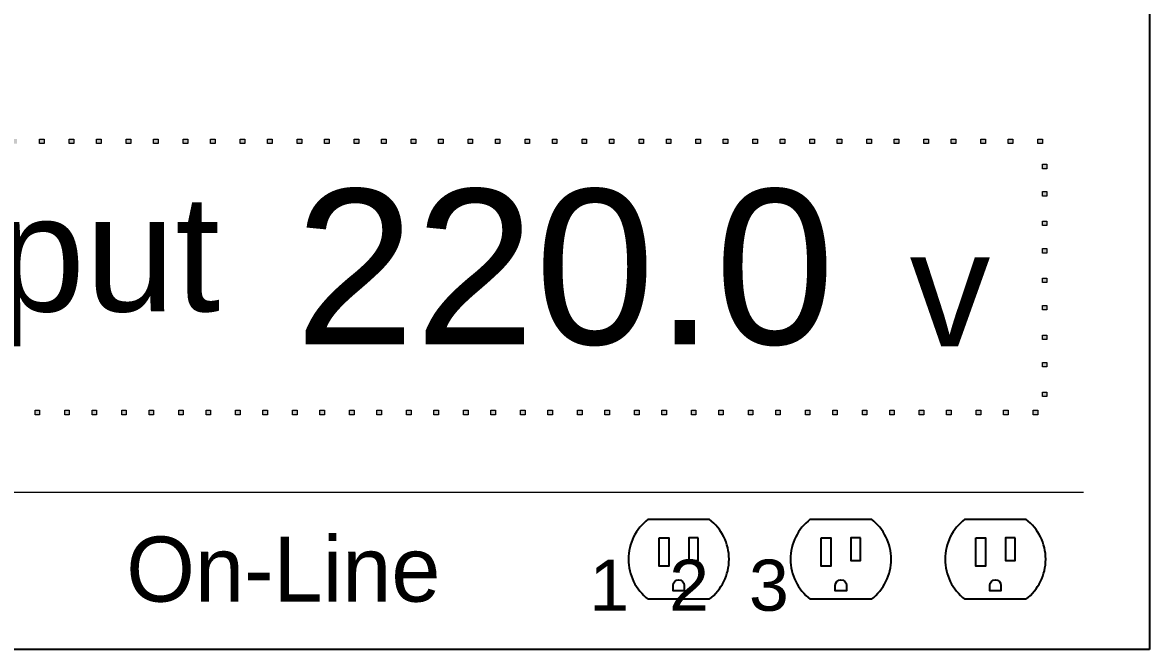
# Model space of a CAD drawing. Header units: millimetres. Extents: x 11355 to 11505, y 8083 to 8171.
# Drawn here: x 11373.899 to 11375.625, y 8088.8 to 8089.76 of the extents above; entities that cross this region are included whole.
import ezdxf

# ---------------------------------------------------------------- set-up
doc = ezdxf.new("R2010")
doc.units = ezdxf.units.MM
doc.layers.add('UPS', color=7, linetype='Continuous')
doc.styles.get("Standard").update_dxf_attribs({"font": 'arial.ttf'})

# ---------------------------------------------------------------- blocks, each defined once
blk = doc.blocks.new('UPS - Display Interface')
at = {"layer": 'UPS'}
h = blk.add_hatch(color=256, dxfattribs=at)
h.dxf.hatch_style = 2
h.paths.add_polyline_path([(-71.04, 117.6), (-70.56, 117.6), (-70.56, 117.12), (-71.04, 117.12)])
h.paths.add_polyline_path([(-71.04, 114.48), (-70.56, 114.48), (-70.56, 114), (-71.04, 114)])
h.paths.add_polyline_path([(-71.04, 111.6), (-70.56, 111.6), (-70.56, 111.12), (-71.04, 111.12)])
h.paths.add_polyline_path([(-71.04, 108.48), (-70.56, 108.48), (-70.56, 108), (-71.04, 108)])
h.paths.add_polyline_path([(-71.04, 105.6), (-70.56, 105.6), (-70.56, 105.12), (-71.04, 105.12)])
h.paths.add_polyline_path([(-71.04, 102.48), (-70.56, 102.48), (-70.56, 102), (-71.04, 102)])
h.paths.add_polyline_path([(-71.04, 99.6), (-70.56, 99.6), (-70.56, 99.12), (-71.04, 99.12)])
h.paths.add_polyline_path([(-71.04, 96.48), (-70.56, 96.48), (-70.56, 96), (-71.04, 96)])
h.paths.add_polyline_path([(-71.04, 93.6), (-70.56, 93.6), (-70.56, 93.12), (-71.04, 93.12)])
h.paths.add_polyline_path([(-71.04, 90.48), (-70.56, 90.48), (-70.56, 90), (-71.04, 90)])
h.paths.add_polyline_path([(-70.8, 89.76), (-71.04, 89.76), (-71.04, 90)])
h.paths.add_polyline_path([(-71.04, 90), (-70.8, 90.24), (-70.8, 89.76)])
h.paths.add_polyline_path([(-67.68, 89.76), (-68.16, 89.76), (-68.16, 90.24), (-67.68, 90.24)])
h.paths.add_polyline_path([(-64.8, 89.76), (-65.28, 89.76), (-65.28, 90.24), (-64.8, 90.24)])
h.paths.add_polyline_path([(-61.68, 89.76), (-62.16, 89.76), (-62.16, 90.24), (-61.68, 90.24)])
h.paths.add_polyline_path([(-58.8, 89.76), (-59.28, 89.76), (-59.28, 90.24), (-58.8, 90.24)])
h.paths.add_polyline_path([(-55.68, 89.76), (-56.16, 89.76), (-56.16, 90.24), (-55.68, 90.24)])
h.paths.add_polyline_path([(-52.8, 89.76), (-53.28, 89.76), (-53.28, 90.24), (-52.8, 90.24)])
h.paths.add_polyline_path([(-49.68, 89.76), (-50.16, 89.76), (-50.16, 90.24), (-49.68, 90.24)])
h.paths.add_polyline_path([(-46.8, 89.76), (-47.28, 89.76), (-47.28, 90.24), (-46.8, 90.24)])
h.paths.add_polyline_path([(-43.68, 89.76), (-44.16, 89.76), (-44.16, 90.24), (-43.68, 90.24)])
h.paths.add_polyline_path([(-40.8, 89.76), (-41.28, 89.76), (-41.28, 90.24), (-40.8, 90.24)])
h.paths.add_polyline_path([(-37.68, 89.76), (-38.16, 89.76), (-38.16, 90.24), (-37.68, 90.24)])
h.paths.add_polyline_path([(-34.8, 89.76), (-35.28, 89.76), (-35.28, 90.24), (-34.8, 90.24)])
h.paths.add_polyline_path([(-31.68, 89.76), (-32.16, 89.76), (-32.16, 90.24), (-31.68, 90.24)])
h.paths.add_polyline_path([(-28.8, 89.76), (-29.28, 89.76), (-29.28, 90.24), (-28.8, 90.24)])
h.paths.add_polyline_path([(-25.68, 89.76), (-26.16, 89.76), (-26.16, 90.24), (-25.68, 90.24)])
h.paths.add_polyline_path([(-22.8, 89.76), (-23.28, 89.76), (-23.28, 90.24), (-22.8, 90.24)])
h.paths.add_polyline_path([(-19.68, 89.76), (-20.16, 89.76), (-20.16, 90.24), (-19.68, 90.24)])
h.paths.add_polyline_path([(-16.8, 89.76), (-17.28, 89.76), (-17.28, 90.24), (-16.8, 90.24)])
h.paths.add_polyline_path([(-13.68, 89.76), (-14.16, 89.76), (-14.16, 90.24), (-13.68, 90.24)])
h.paths.add_polyline_path([(-10.8, 89.76), (-11.28, 89.76), (-11.28, 90.24), (-10.8, 90.24)])
h.paths.add_polyline_path([(-7.68, 89.76), (-8.16, 89.76), (-8.16, 90.24), (-7.68, 90.24)])
h.paths.add_polyline_path([(-4.8, 89.76), (-5.28, 89.76), (-5.28, 90.24), (-4.8, 90.24)])
h.paths.add_polyline_path([(-1.68, 89.76), (-2.16, 89.76), (-2.16, 90.24), (-1.68, 90.24)])
h.paths.add_polyline_path([(1.2, 89.76), (0.72, 89.76), (0.72, 90.24), (1.2, 90.24)])
h.paths.add_polyline_path([(4.32, 89.76), (3.84, 89.76), (3.84, 90.24), (4.32, 90.24)])
h.paths.add_polyline_path([(7.2, 89.76), (6.72, 89.76), (6.72, 90.24), (7.2, 90.24)])
h.paths.add_polyline_path([(10.32, 89.76), (9.84, 89.76), (9.84, 90.24), (10.32, 90.24)])
h.paths.add_polyline_path([(13.2, 89.76), (12.72, 89.76), (12.72, 90.24), (13.2, 90.24)])
h.paths.add_polyline_path([(16.32, 89.76), (15.84, 89.76), (15.84, 90.24), (16.32, 90.24)])
h.paths.add_polyline_path([(19.2, 89.76), (18.72, 89.76), (18.72, 90.24), (19.2, 90.24)])
h.paths.add_polyline_path([(22.32, 89.76), (21.84, 89.76), (21.84, 90.24), (22.32, 90.24)])
h.paths.add_polyline_path([(25.2, 89.76), (24.72, 89.76), (24.72, 90.24), (25.2, 90.24)])
h.paths.add_polyline_path([(28.32, 89.76), (27.84, 89.76), (27.84, 90.24), (28.32, 90.24)])
h.paths.add_polyline_path([(31.2, 89.76), (30.72, 89.76), (30.72, 90.24), (31.2, 90.24)])
h.paths.add_polyline_path([(34.32, 89.76), (33.84, 89.76), (33.84, 90.24), (34.32, 90.24)])
h.paths.add_polyline_path([(37.2, 89.76), (36.72, 89.76), (36.72, 90.24), (37.2, 90.24)])
h.paths.add_polyline_path([(40.32, 89.76), (39.84, 89.76), (39.84, 90.24), (40.32, 90.24)])
h.paths.add_polyline_path([(43.2, 89.76), (42.72, 89.76), (42.72, 90.24), (43.2, 90.24)])
h.paths.add_polyline_path([(46.32, 89.76), (45.84, 89.76), (45.84, 90.24), (46.32, 90.24)])
h.paths.add_polyline_path([(49.2, 89.76), (48.72, 89.76), (48.72, 90.24), (49.2, 90.24)])
h.paths.add_polyline_path([(52.32, 89.76), (51.84, 89.76), (51.84, 90.24), (52.32, 90.24)])
h.paths.add_polyline_path([(55.2, 89.76), (54.72, 89.76), (54.72, 90.24), (55.2, 90.24)])
h.paths.add_polyline_path([(58.32, 89.76), (57.84, 89.76), (57.84, 90.24), (58.32, 90.24)])
h.paths.add_polyline_path([(61.2, 89.76), (60.72, 89.76), (60.72, 90.24), (61.2, 90.24)])
h.paths.add_polyline_path([(64.32, 89.76), (63.84, 89.76), (63.84, 90.24), (64.32, 90.24)])
h.paths.add_polyline_path([(67.2, 89.76), (66.72, 89.76), (66.72, 90.24), (67.2, 90.24)])
h.paths.add_polyline_path([(70.32, 89.76), (69.84, 89.76), (69.84, 90.24), (70.32, 90.24)])
h.paths.add_polyline_path([(71.28, 91.68), (70.8, 91.68), (70.8, 92.16), (71.28, 92.16)])
h.paths.add_polyline_path([(71.28, 94.8), (70.8, 94.8), (70.8, 95.28), (71.28, 95.28)])
h.paths.add_polyline_path([(71.28, 97.68), (70.8, 97.68), (70.8, 98.16), (71.28, 98.16)])
h.paths.add_polyline_path([(71.28, 100.8), (70.8, 100.8), (70.8, 101.28), (71.28, 101.28)])
h.paths.add_polyline_path([(71.28, 103.68), (70.8, 103.68), (70.8, 104.16), (71.28, 104.16)])
h.paths.add_polyline_path([(71.28, 106.8), (70.8, 106.8), (70.8, 107.28), (71.28, 107.28)])
h.paths.add_polyline_path([(71.28, 109.68), (70.8, 109.68), (70.8, 110.16), (71.28, 110.16)])
h.paths.add_polyline_path([(71.28, 112.8), (70.8, 112.8), (70.8, 113.28), (71.28, 113.28)])
h.paths.add_polyline_path([(71.28, 115.68), (70.8, 115.68), (70.8, 116.16), (71.28, 116.16)])
h.paths.add_polyline_path([(70.32, 118.8), (70.8, 118.8), (70.8, 118.32), (70.32, 118.32)])
h.paths.add_polyline_path([(67.2, 118.8), (67.68, 118.8), (67.68, 118.32), (67.2, 118.32)])
h.paths.add_polyline_path([(64.32, 118.8), (64.8, 118.8), (64.8, 118.32), (64.32, 118.32)])
h.paths.add_polyline_path([(61.2, 118.8), (61.68, 118.8), (61.68, 118.32), (61.2, 118.32)])
h.paths.add_polyline_path([(58.32, 118.8), (58.8, 118.8), (58.8, 118.32), (58.32, 118.32)])
h.paths.add_polyline_path([(55.2, 118.8), (55.68, 118.8), (55.68, 118.32), (55.2, 118.32)])
h.paths.add_polyline_path([(52.32, 118.8), (52.8, 118.8), (52.8, 118.32), (52.32, 118.32)])
h.paths.add_polyline_path([(49.2, 118.8), (49.68, 118.8), (49.68, 118.32), (49.2, 118.32)])
h.paths.add_polyline_path([(46.32, 118.8), (46.8, 118.8), (46.8, 118.32), (46.32, 118.32)])
h.paths.add_polyline_path([(43.2, 118.8), (43.68, 118.8), (43.68, 118.32), (43.2, 118.32)])
h.paths.add_polyline_path([(40.32, 118.8), (40.8, 118.8), (40.8, 118.32), (40.32, 118.32)])
h.paths.add_polyline_path([(37.2, 118.8), (37.68, 118.8), (37.68, 118.32), (37.2, 118.32)])
h.paths.add_polyline_path([(34.32, 118.8), (34.8, 118.8), (34.8, 118.32), (34.32, 118.32)])
h.paths.add_polyline_path([(31.2, 118.8), (31.68, 118.8), (31.68, 118.32), (31.2, 118.32)])
h.paths.add_polyline_path([(28.32, 118.8), (28.8, 118.8), (28.8, 118.32), (28.32, 118.32)])
h.paths.add_polyline_path([(25.2, 118.8), (25.68, 118.8), (25.68, 118.32), (25.2, 118.32)])
h.paths.add_polyline_path([(22.32, 118.8), (22.8, 118.8), (22.8, 118.32), (22.32, 118.32)])
h.paths.add_polyline_path([(19.2, 118.8), (19.68, 118.8), (19.68, 118.32), (19.2, 118.32)])
h.paths.add_polyline_path([(16.32, 118.8), (16.8, 118.8), (16.8, 118.32), (16.32, 118.32)])
h.paths.add_polyline_path([(13.2, 118.8), (13.68, 118.8), (13.68, 118.32), (13.2, 118.32)])
h.paths.add_polyline_path([(10.32, 118.8), (10.8, 118.8), (10.8, 118.32), (10.32, 118.32)])
h.paths.add_polyline_path([(7.2, 118.8), (7.68, 118.8), (7.68, 118.32), (7.2, 118.32)])
h.paths.add_polyline_path([(4.32, 118.8), (4.8, 118.8), (4.8, 118.32), (4.32, 118.32)])
h.paths.add_polyline_path([(1.2, 118.8), (1.68, 118.8), (1.68, 118.32), (1.2, 118.32)])
h.paths.add_polyline_path([(-1.68, 118.8), (-1.2, 118.8), (-1.2, 118.32), (-1.68, 118.32)])
h.paths.add_polyline_path([(-4.8, 118.8), (-4.32, 118.8), (-4.32, 118.32), (-4.8, 118.32)])
h.paths.add_polyline_path([(-7.68, 118.8), (-7.2, 118.8), (-7.2, 118.32), (-7.68, 118.32)])
h.paths.add_polyline_path([(-10.8, 118.8), (-10.32, 118.8), (-10.32, 118.32), (-10.8, 118.32)])
h.paths.add_polyline_path([(-13.68, 118.8), (-13.2, 118.8), (-13.2, 118.32), (-13.68, 118.32)])
h.paths.add_polyline_path([(-16.8, 118.8), (-16.32, 118.8), (-16.32, 118.32), (-16.8, 118.32)])
h.paths.add_polyline_path([(-19.68, 118.8), (-19.2, 118.8), (-19.2, 118.32), (-19.68, 118.32)])
h.paths.add_polyline_path([(-22.8, 118.8), (-22.32, 118.8), (-22.32, 118.32), (-22.8, 118.32)])
h.paths.add_polyline_path([(-25.68, 118.8), (-25.2, 118.8), (-25.2, 118.32), (-25.68, 118.32)])
h.paths.add_polyline_path([(-28.8, 118.8), (-28.32, 118.8), (-28.32, 118.32), (-28.8, 118.32)])
h.paths.add_polyline_path([(-31.68, 118.8), (-31.2, 118.8), (-31.2, 118.32), (-31.68, 118.32)])
h.paths.add_polyline_path([(-34.8, 118.8), (-34.32, 118.8), (-34.32, 118.32), (-34.8, 118.32)])
h.paths.add_polyline_path([(-37.68, 118.8), (-37.2, 118.8), (-37.2, 118.32), (-37.68, 118.32)])
h.paths.add_polyline_path([(-40.8, 118.8), (-40.32, 118.8), (-40.32, 118.32), (-40.8, 118.32)])
h.paths.add_polyline_path([(-43.68, 118.8), (-43.2, 118.8), (-43.2, 118.32), (-43.68, 118.32)])
h.paths.add_polyline_path([(-46.8, 118.8), (-46.32, 118.8), (-46.32, 118.32), (-46.8, 118.32)])
h.paths.add_polyline_path([(-49.68, 118.8), (-49.2, 118.8), (-49.2, 118.32), (-49.68, 118.32)])
h.paths.add_polyline_path([(-52.8, 118.8), (-52.32, 118.8), (-52.32, 118.32), (-52.8, 118.32)])
h.paths.add_polyline_path([(-55.68, 118.8), (-55.2, 118.8), (-55.2, 118.32), (-55.68, 118.32)])
h.paths.add_polyline_path([(-58.8, 118.8), (-58.32, 118.8), (-58.32, 118.32), (-58.8, 118.32)])
h.paths.add_polyline_path([(-61.68, 118.8), (-61.2, 118.8), (-61.2, 118.32), (-61.68, 118.32)])
h.paths.add_polyline_path([(-64.8, 118.8), (-64.32, 118.8), (-64.32, 118.32), (-64.8, 118.32)])
h.paths.add_polyline_path([(-67.68, 118.8), (-67.2, 118.8), (-67.2, 118.32), (-67.68, 118.32)])
h.paths.add_polyline_path([(-70.8, 118.8), (-70.32, 118.8), (-70.32, 118.32), (-70.8, 118.32)])
at = {"layer": 'UPS', "lineweight": 25}
blk.add_lwpolyline([(82.08, 65.04), (-80.88, 65.04), (-80.88, 161.52), (82.08, 161.52), (82.08, 65.04)], dxfattribs=at)
at = {"layer": 'UPS', "lineweight": 0}
for points in [[(-34.8, 118.8), (-34.32, 118.8), (-34.32, 118.32), (-34.8, 118.32), (-34.8, 118.8)], [(-31.68, 118.8), (-31.2, 118.8), (-31.2, 118.32), (-31.68, 118.32), (-31.68, 118.8)], [(-28.8, 118.8), (-28.32, 118.8), (-28.32, 118.32), (-28.8, 118.32), (-28.8, 118.8)], [(-25.68, 118.8), (-25.2, 118.8), (-25.2, 118.32), (-25.68, 118.32), (-25.68, 118.8)], [(-22.8, 118.8), (-22.32, 118.8), (-22.32, 118.32), (-22.8, 118.32), (-22.8, 118.8)], [(-19.68, 118.8), (-19.2, 118.8), (-19.2, 118.32), (-19.68, 118.32), (-19.68, 118.8)], [(-16.8, 118.8), (-16.32, 118.8), (-16.32, 118.32), (-16.8, 118.32), (-16.8, 118.8)], [(-13.68, 118.8), (-13.2, 118.8), (-13.2, 118.32), (-13.68, 118.32), (-13.68, 118.8)], [(-10.8, 118.8), (-10.32, 118.8), (-10.32, 118.32), (-10.8, 118.32), (-10.8, 118.8)], [(-7.68, 118.8), (-7.2, 118.8), (-7.2, 118.32), (-7.68, 118.32), (-7.68, 118.8)], [(-4.8, 118.8), (-4.32, 118.8), (-4.32, 118.32), (-4.8, 118.32), (-4.8, 118.8)], [(-1.68, 118.8), (-1.2, 118.8), (-1.2, 118.32), (-1.68, 118.32), (-1.68, 118.8)], [(1.2, 118.8), (1.68, 118.8), (1.68, 118.32), (1.2, 118.32), (1.2, 118.8)], [(4.32, 118.8), (4.8, 118.8), (4.8, 118.32), (4.32, 118.32), (4.32, 118.8)], [(7.2, 118.8), (7.68, 118.8), (7.68, 118.32), (7.2, 118.32), (7.2, 118.8)], [(10.32, 118.8), (10.8, 118.8), (10.8, 118.32), (10.32, 118.32), (10.32, 118.8)], [(13.2, 118.8), (13.68, 118.8), (13.68, 118.32), (13.2, 118.32), (13.2, 118.8)], [(16.32, 118.8), (16.8, 118.8), (16.8, 118.32), (16.32, 118.32), (16.32, 118.8)], [(19.2, 118.8), (19.68, 118.8), (19.68, 118.32), (19.2, 118.32), (19.2, 118.8)], [(22.32, 118.8), (22.8, 118.8), (22.8, 118.32), (22.32, 118.32), (22.32, 118.8)], [(25.2, 118.8), (25.68, 118.8), (25.68, 118.32), (25.2, 118.32), (25.2, 118.8)], [(28.32, 118.8), (28.8, 118.8), (28.8, 118.32), (28.32, 118.32), (28.32, 118.8)], [(31.2, 118.8), (31.68, 118.8), (31.68, 118.32), (31.2, 118.32), (31.2, 118.8)], [(34.32, 118.8), (34.8, 118.8), (34.8, 118.32), (34.32, 118.32), (34.32, 118.8)], [(37.2, 118.8), (37.68, 118.8), (37.68, 118.32), (37.2, 118.32), (37.2, 118.8)], [(40.32, 118.8), (40.8, 118.8), (40.8, 118.32), (40.32, 118.32), (40.32, 118.8)], [(43.2, 118.8), (43.68, 118.8), (43.68, 118.32), (43.2, 118.32), (43.2, 118.8)], [(46.32, 118.8), (46.8, 118.8), (46.8, 118.32), (46.32, 118.32), (46.32, 118.8)], [(49.2, 118.8), (49.68, 118.8), (49.68, 118.32), (49.2, 118.32), (49.2, 118.8)], [(52.32, 118.8), (52.8, 118.8), (52.8, 118.32), (52.32, 118.32), (52.32, 118.8)], [(55.2, 118.8), (55.68, 118.8), (55.68, 118.32), (55.2, 118.32), (55.2, 118.8)], [(58.32, 118.8), (58.8, 118.8), (58.8, 118.32), (58.32, 118.32), (58.32, 118.8)], [(61.2, 118.8), (61.68, 118.8), (61.68, 118.32), (61.2, 118.32), (61.2, 118.8)], [(64.32, 118.8), (64.8, 118.8), (64.8, 118.32), (64.32, 118.32), (64.32, 118.8)], [(67.2, 118.8), (67.68, 118.8), (67.68, 118.32), (67.2, 118.32), (67.2, 118.8)], [(70.32, 118.8), (70.8, 118.8), (70.8, 118.32), (70.32, 118.32), (70.32, 118.8)], [(71.28, 115.68), (70.8, 115.68), (70.8, 116.16), (71.28, 116.16), (71.28, 115.68)], [(71.28, 112.8), (70.8, 112.8), (70.8, 113.28), (71.28, 113.28), (71.28, 112.8)], [(71.28, 109.68), (70.8, 109.68), (70.8, 110.16), (71.28, 110.16), (71.28, 109.68)], [(71.28, 106.8), (70.8, 106.8), (70.8, 107.28), (71.28, 107.28), (71.28, 106.8)], [(71.28, 103.68), (70.8, 103.68), (70.8, 104.16), (71.28, 104.16), (71.28, 103.68)], [(71.28, 100.8), (70.8, 100.8), (70.8, 101.28), (71.28, 101.28), (71.28, 100.8)], [(71.28, 97.68), (70.8, 97.68), (70.8, 98.16), (71.28, 98.16), (71.28, 97.68)], [(71.28, 94.8), (70.8, 94.8), (70.8, 95.28), (71.28, 95.28), (71.28, 94.8)], [(71.28, 91.68), (70.8, 91.68), (70.8, 92.16), (71.28, 92.16), (71.28, 91.68)], [(-34.8, 89.76), (-35.28, 89.76), (-35.28, 90.24), (-34.8, 90.24), (-34.8, 89.76)], [(-31.68, 89.76), (-32.16, 89.76), (-32.16, 90.24), (-31.68, 90.24), (-31.68, 89.76)], [(-28.8, 89.76), (-29.28, 89.76), (-29.28, 90.24), (-28.8, 90.24), (-28.8, 89.76)], [(-25.68, 89.76), (-26.16, 89.76), (-26.16, 90.24), (-25.68, 90.24), (-25.68, 89.76)], [(-22.8, 89.76), (-23.28, 89.76), (-23.28, 90.24), (-22.8, 90.24), (-22.8, 89.76)], [(-19.68, 89.76), (-20.16, 89.76), (-20.16, 90.24), (-19.68, 90.24), (-19.68, 89.76)], [(-16.8, 89.76), (-17.28, 89.76), (-17.28, 90.24), (-16.8, 90.24), (-16.8, 89.76)], [(-13.68, 89.76), (-14.16, 89.76), (-14.16, 90.24), (-13.68, 90.24), (-13.68, 89.76)], [(-10.8, 89.76), (-11.28, 89.76), (-11.28, 90.24), (-10.8, 90.24), (-10.8, 89.76)], [(-7.68, 89.76), (-8.16, 89.76), (-8.16, 90.24), (-7.68, 90.24), (-7.68, 89.76)], [(-4.8, 89.76), (-5.28, 89.76), (-5.28, 90.24), (-4.8, 90.24), (-4.8, 89.76)], [(-1.68, 89.76), (-2.16, 89.76), (-2.16, 90.24), (-1.68, 90.24), (-1.68, 89.76)], [(1.2, 89.76), (0.72, 89.76), (0.72, 90.24), (1.2, 90.24), (1.2, 89.76)], [(4.32, 89.76), (3.84, 89.76), (3.84, 90.24), (4.32, 90.24), (4.32, 89.76)], [(7.2, 89.76), (6.72, 89.76), (6.72, 90.24), (7.2, 90.24), (7.2, 89.76)], [(10.32, 89.76), (9.84, 89.76), (9.84, 90.24), (10.32, 90.24), (10.32, 89.76)], [(13.2, 89.76), (12.72, 89.76), (12.72, 90.24), (13.2, 90.24), (13.2, 89.76)], [(16.32, 89.76), (15.84, 89.76), (15.84, 90.24), (16.32, 90.24), (16.32, 89.76)], [(19.2, 89.76), (18.72, 89.76), (18.72, 90.24), (19.2, 90.24), (19.2, 89.76)], [(22.32, 89.76), (21.84, 89.76), (21.84, 90.24), (22.32, 90.24), (22.32, 89.76)], [(25.2, 89.76), (24.72, 89.76), (24.72, 90.24), (25.2, 90.24), (25.2, 89.76)], [(28.32, 89.76), (27.84, 89.76), (27.84, 90.24), (28.32, 90.24), (28.32, 89.76)], [(31.2, 89.76), (30.72, 89.76), (30.72, 90.24), (31.2, 90.24), (31.2, 89.76)], [(34.32, 89.76), (33.84, 89.76), (33.84, 90.24), (34.32, 90.24), (34.32, 89.76)], [(37.2, 89.76), (36.72, 89.76), (36.72, 90.24), (37.2, 90.24), (37.2, 89.76)], [(40.32, 89.76), (39.84, 89.76), (39.84, 90.24), (40.32, 90.24), (40.32, 89.76)], [(43.2, 89.76), (42.72, 89.76), (42.72, 90.24), (43.2, 90.24), (43.2, 89.76)], [(46.32, 89.76), (45.84, 89.76), (45.84, 90.24), (46.32, 90.24), (46.32, 89.76)], [(49.2, 89.76), (48.72, 89.76), (48.72, 90.24), (49.2, 90.24), (49.2, 89.76)], [(52.32, 89.76), (51.84, 89.76), (51.84, 90.24), (52.32, 90.24), (52.32, 89.76)], [(55.2, 89.76), (54.72, 89.76), (54.72, 90.24), (55.2, 90.24), (55.2, 89.76)], [(58.32, 89.76), (57.84, 89.76), (57.84, 90.24), (58.32, 90.24), (58.32, 89.76)], [(61.2, 89.76), (60.72, 89.76), (60.72, 90.24), (61.2, 90.24), (61.2, 89.76)], [(64.32, 89.76), (63.84, 89.76), (63.84, 90.24), (64.32, 90.24), (64.32, 89.76)], [(67.2, 89.76), (66.72, 89.76), (66.72, 90.24), (67.2, 90.24), (67.2, 89.76)], [(70.32, 89.76), (69.84, 89.76), (69.84, 90.24), (70.32, 90.24), (70.32, 89.76)]]:
    blk.add_lwpolyline(points, dxfattribs=at)
at = {"layer": 'UPS', "lineweight": 9}
blk.add_lwpolyline([(-75.12, 81.6), (75.12, 81.6)], dxfattribs=at)
at = {"layer": 'UPS'}
for points in [[(29.29, 78.76), (35.72, 78.76)], [(46.36, 78.76), (52.8, 78.76)], [(62.64, 78.76), (69.07, 78.76)], [(35.72, 70.34), (29.29, 70.34)], [(52.8, 70.34), (46.36, 70.34)], [(69.07, 70.34), (62.64, 70.34)]]:
    blk.add_lwpolyline(points, dxfattribs=at)
for points in [[(30.44, 76.81), (31.46, 76.81), (31.46, 73.81), (30.44, 73.81)], [(34.56, 76.81), (33.55, 76.81), (33.55, 74.41), (34.56, 74.41)], [(47.52, 76.81), (48.53, 76.81), (48.53, 73.81), (47.52, 73.81)], [(51.64, 76.81), (50.63, 76.81), (50.63, 74.41), (51.64, 74.41)], [(63.79, 76.81), (64.81, 76.81), (64.81, 73.81), (63.79, 73.81)], [(67.92, 76.81), (66.9, 76.81), (66.9, 74.41), (67.92, 74.41)]]:
    blk.add_lwpolyline(points, close=True, dxfattribs=at)
for points in [[(33.09, 71.79), (33.09, 71.21), (31.91, 71.21), (31.91, 71.79, -1)], [(50.17, 71.79), (50.17, 71.21), (48.99, 71.21), (48.99, 71.79, -1)], [(66.44, 71.79), (66.44, 71.21), (65.27, 71.21), (65.27, 71.79, -1)]]:
    blk.add_lwpolyline(points, format="xyb", close=True, dxfattribs=at)
for centre, start, end in [((32.5, 74.55), 127.3838, 232.6162), ((32.5, 74.55), 307.3838, 52.6162), ((49.58, 74.55), 127.3838, 232.6162), ((49.58, 74.55), 307.3838, 52.6162), ((65.85, 74.55), 127.3838, 232.6162), ((65.85, 74.55), 307.3838, 52.6162)]:
    blk.add_arc(centre, 5.3, start, end, dxfattribs=at)
for s, height, width, p in [('On-Line', 6.854, 0.971548, (-25.68, 70.08)), ('1  2  3', 5.386, 1.00461, (23.09, 69.12))]:
    blk.add_text(s, height=height, dxfattribs=dict(at, width=width)).set_placement(p)
at = {"layer": 'UPS', "attachment_point": 7}
for s, insert, char_height in [('\\fArial|b0|i0|c0|p34;\\W0.996772;Output ', (-66.96, 96.96), 12.24), ('{\\W0.9968;220.0}', (-7.92, 96.96), 16.32), ('\\fArial|b0|i0|c0|p34;\\W0.996772; v', (52.08, 96.96), 12.24)]:
    blk.add_mtext(s, dxfattribs=dict(at, insert=insert, char_height=char_height))
blk = doc.blocks.new('UPS - 2.2kVA (APC SRT2200RMXLI-NC)')
at = {"layer": 'UPS', "xscale": 0.01454231108492442, "yscale": 0.01454231108492442, "zscale": 0.01454231108492442}
blk.add_blockref('UPS - Display Interface', (2329.6323, 1373.525), dxfattribs=at)

msp = doc.modelspace()

# ---------------------------------------------------------------- block references
at = {"layer": 'UPS'}
msp.add_blockref('UPS - 2.2kVA (APC SRT2200RMXLI-NC)', (9044.799, 6714.3289), dxfattribs=at)

doc.saveas('drawing.dxf')
